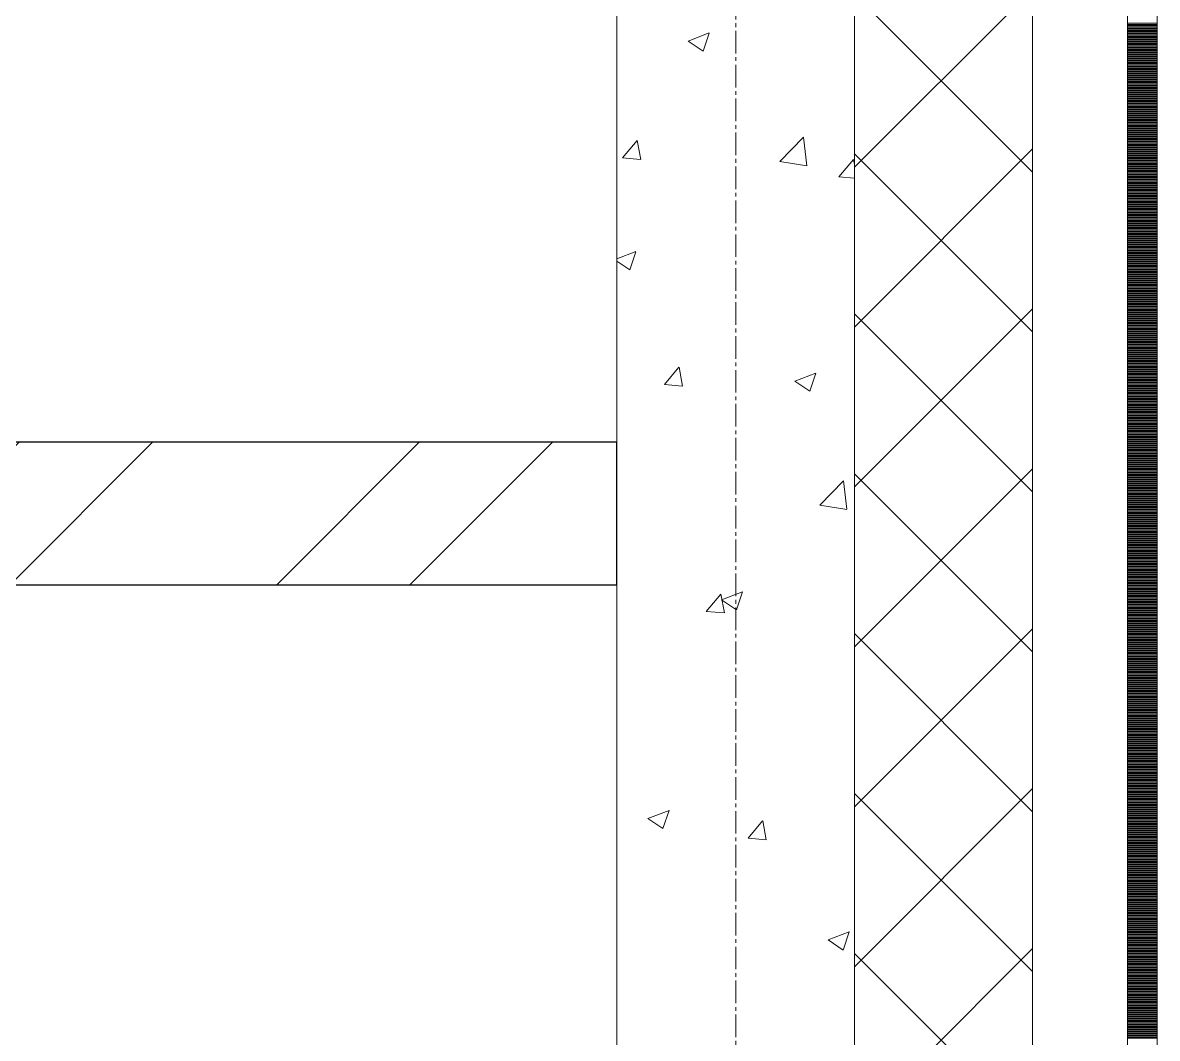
# Model space of a CAD drawing. Header units: millimetres. Extents: x -24360 to 609566, y -391049 to 148426.
# Drawn here: x 261045 to 262000, y -164822 to -163966 of the extents above; entities that cross this region are included whole.
import ezdxf

# ---------------------------------------------------------------- set-up
doc = ezdxf.new("R2010")
doc.units = ezdxf.units.MM
doc.linetypes.add('CENTER2', pattern=[28.575, 19.05, -3.175, 3.175, -3.175])
doc.layers.add('АР_Оси_РД_100', color=7, linetype='Continuous', lineweight=0, true_color=0x525252)
for name, color, linetype, lineweight in [('АР_Стены кирпич', 32, 'Continuous', 25), ('АР_Стены ПЕНОблок', 52, 'Continuous', 20), ('АР_Тонкая', 254, 'Continuous', 5), ('АР_Утеплитель', 31, 'Continuous', 0), ('АР_Штриховка', 8, 'Continuous', 0)]:
    doc.layers.add(name, color=color, linetype=linetype, lineweight=lineweight)

msp = doc.modelspace()

# ---------------------------------------------------------------- hatches: boundary and pattern name
at = {"layer": 'АР_Штриховка', "linetype": 'Continuous', "lineweight": 0, "true_color": 0x000000}
h = msp.add_hatch(dxfattribs=at)
h.set_pattern_fill('ANSI32', color=18, scale=25, angle=360, style=0)
h.set_pattern_definition([(45, (241545, -219850), (-168.3798, 168.3798), []), (45, (241657.25, -219850), (-168.3798, 168.3798), [])])
h.paths.add_polyline_path([(261545, -164440), (261545, -164320), (257765, -164320), (257725, -164410), (257765, -164440)], flags=0)
h.paths.add_polyline_path([(257645, -164440), (257725, -164410), (257765, -164320), (257035, -164320), (256955, -164350), (256915, -164440)], flags=0)
h.paths.add_polyline_path([(256915, -164440), (256955, -164350), (256915, -164320), (256315, -164320), (256235, -164350), (256195, -164440)], flags=0)
h.paths.add_polyline_path([(256195, -164440), (256235, -164350), (256195, -164320), (253945, -164320), (253945, -164440)], flags=0)

# ---------------------------------------------------------------- linework, layer by layer
at = {"layer": 'АР_Оси_РД_100', "linetype": 'CENTER2'}
for q in [(261645, -155721.321), (261645, -158150)]:
    msp.add_line((261645, -167650), q, dxfattribs=at)
at = {"layer": 'АР_Стены кирпич', "color": 18, "linetype": 'Continuous', "lineweight": 25, "true_color": 0x000000}
for p, q in [((261545, -164320), (257765, -164320)), ((261545, -164440), (261545, -164320)), ((257765, -164440), (261545, -164440))]:
    msp.add_line(p, q, dxfattribs=at)
at = {"layer": 'АР_Стены ПЕНОблок', "color": 18, "linetype": 'Continuous', "lineweight": 20, "true_color": 0x000000}
for p, q in [((261545, -158150), (261545, -168350)), ((261745, -168350), (261745, -158150))]:
    msp.add_line(p, q, dxfattribs=at)
at = {"layer": 'АР_Тонкая', "color": 18, "linetype": 'Continuous', "lineweight": 5, "true_color": 0x000000}
for p, q in [((261895, -158150), (261895, -168350)), ((261975, -168350), (261975, -158150)), ((261975, -158150), (261975, -168350)), ((262000, -168350), (262000, -158150))]:
    msp.add_line(p, q, dxfattribs=at)
at = {"layer": 'АР_Утеплитель', "color": 18, "linetype": 'Continuous', "lineweight": 0, "true_color": 0x000000}
for p, q in [((261745, -158150), (261745, -168350)), ((261895, -168350), (261895, -158150))]:
    msp.add_line(p, q, dxfattribs=at)
at = {"layer": 'АР_Штриховка', "color": 18, "linetype": 'Continuous', "lineweight": 0, "true_color": 0x000000}
for p, q in [((261745, -164088.186), (261895, -163938.186)), ((261895, -164092.329), (261745, -163942.329)), ((261975, -163967), (262000, -163967)), ((261975, -163968), (262000, -163968)), ((261975, -163969), (262000, -163969)), ((261975, -163970), (262000, -163970)), ((261604.944, -163982.006), (261622.728, -163975.179)), ((261617.562, -163990.574), (261622.713, -163975.225)), ((261975, -163971), (262000, -163971)), ((261975, -163972), (262000, -163972)), ((261975, -163973), (262000, -163973)), ((261975, -163974), (262000, -163974)), ((261975, -163975), (262000, -163975)), ((261975, -163976), (262000, -163976)), ((261975, -163977), (262000, -163977)), ((261975, -163978), (262000, -163978)), ((261975, -163979), (262000, -163979)), ((261604.923, -163982.051), (261617.558, -163990.573)), ((261975, -163980), (262000, -163980)), ((261975, -163981), (262000, -163981)), ((261975, -163982), (262000, -163982)), ((261975, -163983), (262000, -163983)), ((261975, -163984), (262000, -163984)), ((261975, -163985), (262000, -163985)), ((261975, -163986), (262000, -163986)), ((261975, -163987), (262000, -163987)), ((261975, -163988), (262000, -163988)), ((261975, -163989), (262000, -163989)), ((261975, -163990), (262000, -163990)), ((261975, -163991), (262000, -163991)), ((261975, -163992), (262000, -163992)), ((261975, -163993), (262000, -163993)), ((261975, -163994), (262000, -163994)), ((261975, -163995), (262000, -163995)), ((261975, -163996), (262000, -163996)), ((261975, -163997), (262000, -163997)), ((261975, -163998), (262000, -163998)), ((261975, -163999), (262000, -163999)), ((261975, -164000), (262000, -164000)), ((261975, -164001), (262000, -164001)), ((261975, -164002), (262000, -164002)), ((261975, -164003), (262000, -164003)), ((261975, -164004), (262000, -164004)), ((261975, -164005), (262000, -164005)), ((261975, -164006), (262000, -164006)), ((261975, -164007), (262000, -164007)), ((261975, -164008), (262000, -164008)), ((261975, -164009), (262000, -164009)), ((261975, -164010), (262000, -164010)), ((261975, -164011), (262000, -164011)), ((261975, -164012), (262000, -164012)), ((261975, -164013), (262000, -164013)), ((261975, -164014), (262000, -164014)), ((261975, -164015), (262000, -164015)), ((261975, -164016), (262000, -164016)), ((261975, -164017), (262000, -164017)), ((261975, -164018), (262000, -164018)), ((261975, -164019), (262000, -164019)), ((261975, -164020), (262000, -164020)), ((261975, -164021), (262000, -164021)), ((261975, -164022), (262000, -164022)), ((261975, -164023), (262000, -164023)), ((261975, -164024), (262000, -164024)), ((261975, -164025), (262000, -164025)), ((261975, -164026), (262000, -164026)), ((261975, -164027), (262000, -164027)), ((261975, -164028), (262000, -164028)), ((261975, -164029), (262000, -164029)), ((261975, -164030), (262000, -164030)), ((261975, -164031), (262000, -164031)), ((261975, -164032), (262000, -164032)), ((261975, -164033), (262000, -164033)), ((261975, -164034), (262000, -164034)), ((261975, -164035), (262000, -164035)), ((261975, -164036), (262000, -164036)), ((261975, -164037), (262000, -164037)), ((261975, -164038), (262000, -164038)), ((261975, -164039), (262000, -164039)), ((261975, -164040), (262000, -164040)), ((261975, -164041), (262000, -164041)), ((261975, -164042), (262000, -164042)), ((261975, -164043), (262000, -164043)), ((261975, -164044), (262000, -164044)), ((261975, -164045), (262000, -164045)), ((261975, -164046), (262000, -164046)), ((261975, -164047), (262000, -164047)), ((261975, -164048), (262000, -164048)), ((261975, -164049), (262000, -164049)), ((261975, -164050), (262000, -164050)), ((261975, -164051), (262000, -164051)), ((261975, -164052), (262000, -164052)), ((261975, -164053), (262000, -164053)), ((261975, -164054), (262000, -164054)), ((261975, -164055), (262000, -164055)), ((261975, -164056), (262000, -164056)), ((261682.198, -164083.463), (261701.982, -164062.844)), ((261704.81, -164086.964), (261702.003, -164062.842)), ((261975, -164057), (262000, -164057)), ((261975, -164058), (262000, -164058)), ((261975, -164059), (262000, -164059)), ((261975, -164060), (262000, -164060)), ((261975, -164061), (262000, -164061)), ((261975, -164062), (262000, -164062)), ((261975, -164063), (262000, -164063)), ((261975, -164064), (262000, -164064)), ((261975, -164065), (262000, -164065)), ((261549.722, -164080.311), (261561.967, -164065.718)), ((261564.98, -164081.626), (261562.043, -164065.705)), ((261745, -164222.89), (261895, -164072.89)), ((261975, -164066), (262000, -164066)), ((261975, -164067), (262000, -164067)), ((261975, -164068), (262000, -164068)), ((261975, -164069), (262000, -164069)), ((261975, -164070), (262000, -164070)), ((261975, -164071), (262000, -164071)), ((261975, -164072), (262000, -164072)), ((261975, -164073), (262000, -164073)), ((261975, -164074), (262000, -164074)), ((261975, -164075), (262000, -164075)), ((261549.722, -164080.312), (261564.904, -164081.64)), ((261682.214, -164083.497), (261704.804, -164087)), ((261731.907, -164096.25), (261744.152, -164081.657)), ((261745, -164085.832), (261744.227, -164081.644)), ((261895, -164227.033), (261745, -164077.033)), ((261975, -164076), (262000, -164076)), ((261975, -164077), (262000, -164077)), ((261975, -164078), (262000, -164078)), ((261975, -164079), (262000, -164079)), ((261975, -164080), (262000, -164080)), ((261975, -164081), (262000, -164081)), ((261975, -164082), (262000, -164082)), ((261975, -164083), (262000, -164083)), ((261975, -164084), (262000, -164084)), ((261975, -164085), (262000, -164085)), ((261975, -164086), (262000, -164086)), ((261975, -164087), (262000, -164087)), ((261975, -164088), (262000, -164088)), ((261975, -164089), (262000, -164089)), ((261975, -164090), (262000, -164090)), ((261975, -164091), (262000, -164091)), ((261975, -164092), (262000, -164092)), ((261975, -164093), (262000, -164093)), ((261975, -164094), (262000, -164094)), ((261731.907, -164096.251), (261745, -164097.397)), ((261975, -164095), (262000, -164095)), ((261975, -164096), (262000, -164096)), ((261975, -164097), (262000, -164097)), ((261975, -164098), (262000, -164098)), ((261975, -164099), (262000, -164099)), ((261975, -164100), (262000, -164100)), ((261975, -164101), (262000, -164101)), ((261975, -164102), (262000, -164102)), ((261975, -164103), (262000, -164103)), ((261975, -164104), (262000, -164104)), ((261975, -164105), (262000, -164105)), ((261975, -164106), (262000, -164106)), ((261975, -164107), (262000, -164107)), ((261975, -164108), (262000, -164108)), ((261975, -164109), (262000, -164109)), ((261975, -164110), (262000, -164110)), ((261975, -164111), (262000, -164111)), ((261975, -164112), (262000, -164112)), ((261975, -164113), (262000, -164113)), ((261975, -164114), (262000, -164114)), ((261975, -164115), (262000, -164115)), ((261975, -164116), (262000, -164116)), ((261975, -164117), (262000, -164117)), ((261975, -164118), (262000, -164118)), ((261975, -164119), (262000, -164119)), ((261975, -164120), (262000, -164120)), ((261975, -164121), (262000, -164121)), ((261975, -164122), (262000, -164122)), ((261975, -164123), (262000, -164123)), ((261975, -164124), (262000, -164124)), ((261975, -164125), (262000, -164125)), ((261975, -164126), (262000, -164126)), ((261975, -164127), (262000, -164127)), ((261975, -164128), (262000, -164128)), ((261975, -164129), (262000, -164129)), ((261975, -164130), (262000, -164130)), ((261975, -164131), (262000, -164131)), ((261975, -164132), (262000, -164132)), ((261975, -164133), (262000, -164133)), ((261975, -164134), (262000, -164134)), ((261975, -164135), (262000, -164135)), ((261975, -164136), (262000, -164136)), ((261975, -164137), (262000, -164137)), ((261975, -164138), (262000, -164138)), ((261975, -164139), (262000, -164139)), ((261975, -164140), (262000, -164140)), ((261975, -164141), (262000, -164141)), ((261975, -164142), (262000, -164142)), ((261975, -164143), (262000, -164143)), ((261975, -164144), (262000, -164144)), ((261975, -164145), (262000, -164145)), ((261975, -164146), (262000, -164146)), ((261975, -164147), (262000, -164147)), ((261975, -164148), (262000, -164148)), ((261975, -164149), (262000, -164149)), ((261975, -164150), (262000, -164150)), ((261975, -164151), (262000, -164151)), ((261545, -164165.481), (261560.926, -164159.367)), ((261555.76, -164174.762), (261560.91, -164159.413)), ((261975, -164152), (262000, -164152)), ((261975, -164153), (262000, -164153)), ((261975, -164154), (262000, -164154)), ((261975, -164155), (262000, -164155)), ((261975, -164156), (262000, -164156)), ((261975, -164157), (262000, -164157)), ((261975, -164158), (262000, -164158)), ((261975, -164159), (262000, -164159)), ((261975, -164160), (262000, -164160)), ((261975, -164161), (262000, -164161)), ((261545, -164167.506), (261555.756, -164174.761)), ((261975, -164162), (262000, -164162)), ((261975, -164163), (262000, -164163)), ((261975, -164164), (262000, -164164)), ((261975, -164165), (262000, -164165)), ((261975, -164166), (262000, -164166)), ((261975, -164167), (262000, -164167)), ((261975, -164168), (262000, -164168)), ((261975, -164169), (262000, -164169)), ((261975, -164170), (262000, -164170)), ((261975, -164171), (262000, -164171)), ((261975, -164172), (262000, -164172)), ((261975, -164173), (262000, -164173)), ((261975, -164174), (262000, -164174)), ((261975, -164175), (262000, -164175)), ((261975, -164176), (262000, -164176)), ((261975, -164177), (262000, -164177)), ((261975, -164178), (262000, -164178)), ((261975, -164179), (262000, -164179)), ((261975, -164180), (262000, -164180)), ((261975, -164181), (262000, -164181)), ((261975, -164182), (262000, -164182)), ((261975, -164183), (262000, -164183)), ((261975, -164184), (262000, -164184)), ((261975, -164185), (262000, -164185)), ((261975, -164186), (262000, -164186)), ((261975, -164187), (262000, -164187)), ((261975, -164188), (262000, -164188)), ((261975, -164189), (262000, -164189)), ((261975, -164190), (262000, -164190)), ((261975, -164191), (262000, -164191)), ((261975, -164192), (262000, -164192)), ((261975, -164193), (262000, -164193)), ((261975, -164194), (262000, -164194)), ((261975, -164195), (262000, -164195)), ((261975, -164196), (262000, -164196)), ((261975, -164197), (262000, -164197)), ((261975, -164198), (262000, -164198)), ((261975, -164199), (262000, -164199)), ((261745, -164357.593), (261895, -164207.593)), ((261975, -164200), (262000, -164200)), ((261975, -164201), (262000, -164201)), ((261975, -164202), (262000, -164202)), ((261975, -164203), (262000, -164203)), ((261975, -164204), (262000, -164204)), ((261975, -164205), (262000, -164205)), ((261975, -164206), (262000, -164206)), ((261975, -164207), (262000, -164207)), ((261975, -164208), (262000, -164208)), ((261895, -164361.737), (261745, -164211.737)), ((261975, -164209), (262000, -164209)), ((261975, -164210), (262000, -164210)), ((261975, -164211), (262000, -164211)), ((261975, -164212), (262000, -164212)), ((261975, -164213), (262000, -164213)), ((261975, -164214), (262000, -164214)), ((261975, -164215), (262000, -164215)), ((261975, -164216), (262000, -164216)), ((261975, -164217), (262000, -164217)), ((261975, -164218), (262000, -164218)), ((261975, -164219), (262000, -164219)), ((261975, -164220), (262000, -164220)), ((261975, -164221), (262000, -164221)), ((261975, -164222), (262000, -164222)), ((261975, -164223), (262000, -164223)), ((261975, -164224), (262000, -164224)), ((261975, -164225), (262000, -164225)), ((261975, -164226), (262000, -164226)), ((261975, -164227), (262000, -164227)), ((261975, -164228), (262000, -164228)), ((261975, -164229), (262000, -164229)), ((261975, -164230), (262000, -164230)), ((261975, -164231), (262000, -164231)), ((261975, -164232), (262000, -164232)), ((261975, -164233), (262000, -164233)), ((261975, -164234), (262000, -164234)), ((261975, -164235), (262000, -164235)), ((261975, -164236), (262000, -164236)), ((261975, -164237), (262000, -164237)), ((261975, -164238), (262000, -164238)), ((261975, -164239), (262000, -164239)), ((261975, -164240), (262000, -164240)), ((261975, -164241), (262000, -164241)), ((261975, -164242), (262000, -164242)), ((261975, -164243), (262000, -164243)), ((261975, -164244), (262000, -164244)), ((261975, -164245), (262000, -164245)), ((261975, -164246), (262000, -164246)), ((261975, -164247), (262000, -164247)), ((261975, -164248), (262000, -164248)), ((261975, -164249), (262000, -164249)), ((261975, -164250), (262000, -164250)), ((261975, -164251), (262000, -164251)), ((261975, -164252), (262000, -164252)), ((261975, -164253), (262000, -164253)), ((261975, -164254), (262000, -164254)), ((261975, -164255), (262000, -164255)), ((261975, -164256), (262000, -164256)), ((261584.966, -164271.368), (261597.211, -164256.774)), ((261600.223, -164272.683), (261597.286, -164256.762)), ((261694.756, -164268.459), (261712.541, -164261.632)), ((261707.375, -164277.027), (261712.525, -164261.678)), ((261975, -164257), (262000, -164257)), ((261975, -164258), (262000, -164258)), ((261975, -164259), (262000, -164259)), ((261975, -164260), (262000, -164260)), ((261975, -164261), (262000, -164261)), ((261975, -164262), (262000, -164262)), ((261975, -164263), (262000, -164263)), ((261975, -164264), (262000, -164264)), ((261975, -164265), (262000, -164265)), ((261975, -164266), (262000, -164266)), ((261584.965, -164271.369), (261600.147, -164272.697)), ((261694.736, -164268.504), (261707.37, -164277.026)), ((261975, -164267), (262000, -164267)), ((261975, -164268), (262000, -164268)), ((261975, -164269), (262000, -164269)), ((261975, -164270), (262000, -164270)), ((261975, -164271), (262000, -164271)), ((261975, -164272), (262000, -164272)), ((261975, -164273), (262000, -164273)), ((261975, -164274), (262000, -164274)), ((261975, -164275), (262000, -164275)), ((261975, -164276), (262000, -164276)), ((261975, -164277), (262000, -164277)), ((261975, -164278), (262000, -164278)), ((261975, -164279), (262000, -164279)), ((261975, -164280), (262000, -164280)), ((261975, -164281), (262000, -164281)), ((261975, -164282), (262000, -164282)), ((261975, -164283), (262000, -164283)), ((261975, -164284), (262000, -164284)), ((261975, -164285), (262000, -164285)), ((261975, -164286), (262000, -164286)), ((261975, -164287), (262000, -164287)), ((261975, -164288), (262000, -164288)), ((261975, -164289), (262000, -164289)), ((261975, -164290), (262000, -164290)), ((261975, -164291), (262000, -164291)), ((261975, -164292), (262000, -164292)), ((261975, -164293), (262000, -164293)), ((261975, -164294), (262000, -164294)), ((261975, -164295), (262000, -164295)), ((261975, -164296), (262000, -164296)), ((261975, -164297), (262000, -164297)), ((261975, -164298), (262000, -164298)), ((261975, -164299), (262000, -164299)), ((261975, -164300), (262000, -164300)), ((261975, -164301), (262000, -164301)), ((261975, -164302), (262000, -164302)), ((261975, -164303), (262000, -164303)), ((261975, -164304), (262000, -164304)), ((261975, -164305), (262000, -164305)), ((261975, -164306), (262000, -164306)), ((261975, -164307), (262000, -164307)), ((261975, -164308), (262000, -164308)), ((261975, -164309), (262000, -164309)), ((261975, -164310), (262000, -164310)), ((261975, -164311), (262000, -164311)), ((261975, -164312), (262000, -164312)), ((261975, -164313), (262000, -164313)), ((261975, -164314), (262000, -164314)), ((261975, -164315), (262000, -164315)), ((261975, -164316), (262000, -164316)), ((261975, -164317), (262000, -164317)), ((261975, -164318), (262000, -164318)), ((261975, -164319), (262000, -164319)), ((261975, -164320), (262000, -164320)), ((261975, -164321), (262000, -164321)), ((261975, -164322), (262000, -164322)), ((261975, -164323), (262000, -164323)), ((261975, -164324), (262000, -164324)), ((261975, -164325), (262000, -164325)), ((261975, -164326), (262000, -164326)), ((261975, -164327), (262000, -164327)), ((261975, -164328), (262000, -164328)), ((261975, -164329), (262000, -164329)), ((261975, -164330), (262000, -164330)), ((261975, -164331), (262000, -164331)), ((261975, -164332), (262000, -164332)), ((261975, -164333), (262000, -164333)), ((261745, -164492.297), (261895, -164342.297)), ((261975, -164334), (262000, -164334)), ((261975, -164335), (262000, -164335)), ((261975, -164336), (262000, -164336)), ((261975, -164337), (262000, -164337)), ((261975, -164338), (262000, -164338)), ((261975, -164339), (262000, -164339)), ((261975, -164340), (262000, -164340)), ((261975, -164341), (262000, -164341)), ((261975, -164342), (262000, -164342)), ((261895, -164496.441), (261745, -164346.441)), ((261975, -164343), (262000, -164343)), ((261975, -164344), (262000, -164344)), ((261975, -164345), (262000, -164345)), ((261975, -164346), (262000, -164346)), ((261975, -164347), (262000, -164347)), ((261975, -164348), (262000, -164348)), ((261975, -164349), (262000, -164349)), ((261975, -164350), (262000, -164350)), ((261975, -164351), (262000, -164351)), ((261975, -164352), (262000, -164352)), ((261715.873, -164372.931), (261735.657, -164352.313)), ((261738.484, -164376.433), (261735.678, -164352.31)), ((261975, -164353), (262000, -164353)), ((261975, -164354), (262000, -164354)), ((261975, -164355), (262000, -164355)), ((261975, -164356), (262000, -164356)), ((261975, -164357), (262000, -164357)), ((261975, -164358), (262000, -164358)), ((261975, -164359), (262000, -164359)), ((261975, -164360), (262000, -164360)), ((261975, -164361), (262000, -164361)), ((261975, -164362), (262000, -164362)), ((261975, -164363), (262000, -164363)), ((261975, -164364), (262000, -164364)), ((261975, -164365), (262000, -164365)), ((261975, -164366), (262000, -164366)), ((261975, -164367), (262000, -164367)), ((261975, -164368), (262000, -164368)), ((261975, -164369), (262000, -164369)), ((261975, -164370), (262000, -164370)), ((261975, -164371), (262000, -164371)), ((261715.889, -164372.965), (261738.479, -164376.468)), ((261975, -164372), (262000, -164372)), ((261975, -164373), (262000, -164373)), ((261975, -164374), (262000, -164374)), ((261975, -164375), (262000, -164375)), ((261975, -164376), (262000, -164376)), ((261975, -164377), (262000, -164377)), ((261975, -164378), (262000, -164378)), ((261975, -164379), (262000, -164379)), ((261975, -164380), (262000, -164380)), ((261975, -164381), (262000, -164381)), ((261975, -164382), (262000, -164382)), ((261975, -164383), (262000, -164383)), ((261975, -164384), (262000, -164384)), ((261975, -164385), (262000, -164385)), ((261975, -164386), (262000, -164386)), ((261975, -164387), (262000, -164387)), ((261975, -164388), (262000, -164388)), ((261975, -164389), (262000, -164389)), ((261975, -164390), (262000, -164390)), ((261975, -164391), (262000, -164391)), ((261975, -164392), (262000, -164392)), ((261975, -164393), (262000, -164393)), ((261975, -164394), (262000, -164394)), ((261975, -164395), (262000, -164395)), ((261975, -164396), (262000, -164396)), ((261975, -164397), (262000, -164397)), ((261975, -164398), (262000, -164398)), ((261975, -164399), (262000, -164399)), ((261975, -164400), (262000, -164400)), ((261975, -164401), (262000, -164401)), ((261975, -164402), (262000, -164402)), ((261975, -164403), (262000, -164403)), ((261975, -164404), (262000, -164404)), ((261975, -164405), (262000, -164405)), ((261975, -164406), (262000, -164406)), ((261975, -164407), (262000, -164407)), ((261975, -164408), (262000, -164408)), ((261975, -164409), (262000, -164409)), ((261975, -164410), (262000, -164410)), ((261975, -164411), (262000, -164411)), ((261975, -164412), (262000, -164412)), ((261975, -164413), (262000, -164413)), ((261975, -164414), (262000, -164414)), ((261975, -164415), (262000, -164415)), ((261975, -164416), (262000, -164416)), ((261975, -164417), (262000, -164417)), ((261975, -164418), (262000, -164418)), ((261975, -164419), (262000, -164419)), ((261975, -164420), (262000, -164420)), ((261975, -164421), (262000, -164421)), ((261975, -164422), (262000, -164422)), ((261975, -164423), (262000, -164423)), ((261975, -164424), (262000, -164424)), ((261975, -164425), (262000, -164425)), ((261975, -164426), (262000, -164426)), ((261975, -164427), (262000, -164427)), ((261975, -164428), (262000, -164428)), ((261975, -164429), (262000, -164429)), ((261975, -164430), (262000, -164430)), ((261975, -164431), (262000, -164431)), ((261975, -164432), (262000, -164432)), ((261975, -164433), (262000, -164433)), ((261975, -164434), (262000, -164434)), ((261975, -164435), (262000, -164435)), ((261975, -164436), (262000, -164436)), ((261975, -164437), (262000, -164437)), ((261975, -164438), (262000, -164438)), ((261632.954, -164452.648), (261650.739, -164445.821)), ((261645.573, -164461.215), (261650.723, -164445.866)), ((261975, -164439), (262000, -164439)), ((261975, -164440), (262000, -164440)), ((261975, -164441), (262000, -164441)), ((261975, -164442), (262000, -164442)), ((261975, -164443), (262000, -164443)), ((261975, -164444), (262000, -164444)), ((261975, -164445), (262000, -164445)), ((261975, -164446), (262000, -164446)), ((261975, -164447), (262000, -164447)), ((261620.209, -164462.424), (261632.454, -164447.831)), ((261635.466, -164463.74), (261632.529, -164447.819)), ((261632.934, -164452.692), (261645.568, -164461.214)), ((261975, -164448), (262000, -164448)), ((261975, -164449), (262000, -164449)), ((261975, -164450), (262000, -164450)), ((261975, -164451), (262000, -164451)), ((261975, -164452), (262000, -164452)), ((261975, -164453), (262000, -164453)), ((261975, -164454), (262000, -164454)), ((261975, -164455), (262000, -164455)), ((261975, -164456), (262000, -164456)), ((261975, -164457), (262000, -164457)), ((261620.209, -164462.426), (261635.391, -164463.754)), ((261975, -164458), (262000, -164458)), ((261975, -164459), (262000, -164459)), ((261975, -164460), (262000, -164460)), ((261975, -164461), (262000, -164461)), ((261975, -164462), (262000, -164462)), ((261975, -164463), (262000, -164463)), ((261975, -164464), (262000, -164464)), ((261975, -164465), (262000, -164465)), ((261975, -164466), (262000, -164466)), ((261975, -164467), (262000, -164467)), ((261975, -164468), (262000, -164468)), ((261975, -164469), (262000, -164469)), ((261975, -164470), (262000, -164470)), ((261975, -164471), (262000, -164471)), ((261975, -164472), (262000, -164472)), ((261975, -164473), (262000, -164473)), ((261975, -164474), (262000, -164474)), ((261975, -164475), (262000, -164475)), ((261975, -164476), (262000, -164476)), ((261745, -164627.001), (261895, -164477.001)), ((261895, -164631.145), (261745, -164481.145)), ((261975, -164477), (262000, -164477)), ((261975, -164478), (262000, -164478)), ((261975, -164479), (262000, -164479)), ((261975, -164480), (262000, -164480)), ((261975, -164481), (262000, -164481)), ((261975, -164482), (262000, -164482)), ((261975, -164483), (262000, -164483)), ((261975, -164484), (262000, -164484)), ((261975, -164485), (262000, -164485)), ((261975, -164486), (262000, -164486)), ((261975, -164487), (262000, -164487)), ((261975, -164488), (262000, -164488)), ((261975, -164489), (262000, -164489)), ((261975, -164490), (262000, -164490)), ((261975, -164491), (262000, -164491)), ((261975, -164492), (262000, -164492)), ((261975, -164493), (262000, -164493)), ((261975, -164494), (262000, -164494)), ((261975, -164495), (262000, -164495)), ((261975, -164496), (262000, -164496)), ((261975, -164497), (262000, -164497)), ((261975, -164498), (262000, -164498)), ((261975, -164499), (262000, -164499)), ((261975, -164500), (262000, -164500)), ((261975, -164501), (262000, -164501)), ((261975, -164502), (262000, -164502)), ((261975, -164503), (262000, -164503)), ((261975, -164504), (262000, -164504)), ((261975, -164505), (262000, -164505)), ((261975, -164506), (262000, -164506)), ((261975, -164507), (262000, -164507)), ((261975, -164508), (262000, -164508)), ((261975, -164509), (262000, -164509)), ((261975, -164510), (262000, -164510)), ((261975, -164511), (262000, -164511)), ((261975, -164512), (262000, -164512)), ((261975, -164513), (262000, -164513)), ((261975, -164514), (262000, -164514)), ((261975, -164515), (262000, -164515)), ((261975, -164516), (262000, -164516)), ((261975, -164517), (262000, -164517)), ((261975, -164518), (262000, -164518)), ((261975, -164519), (262000, -164519)), ((261975, -164520), (262000, -164520)), ((261975, -164521), (262000, -164521)), ((261975, -164522), (262000, -164522)), ((261975, -164523), (262000, -164523)), ((261975, -164524), (262000, -164524)), ((261975, -164525), (262000, -164525)), ((261975, -164526), (262000, -164526)), ((261975, -164527), (262000, -164527)), ((261975, -164528), (262000, -164528)), ((261975, -164529), (262000, -164529)), ((261975, -164530), (262000, -164530)), ((261975, -164531), (262000, -164531)), ((261975, -164532), (262000, -164532)), ((261975, -164533), (262000, -164533)), ((261975, -164534), (262000, -164534)), ((261975, -164535), (262000, -164535)), ((261975, -164536), (262000, -164536)), ((261975, -164537), (262000, -164537)), ((261975, -164538), (262000, -164538)), ((261975, -164539), (262000, -164539)), ((261975, -164540), (262000, -164540)), ((261975, -164541), (262000, -164541)), ((261975, -164542), (262000, -164542)), ((261975, -164543), (262000, -164543)), ((261975, -164544), (262000, -164544)), ((261975, -164545), (262000, -164545)), ((261975, -164546), (262000, -164546)), ((261975, -164547), (262000, -164547)), ((261975, -164548), (262000, -164548)), ((261975, -164549), (262000, -164549)), ((261975, -164550), (262000, -164550)), ((261975, -164551), (262000, -164551)), ((261975, -164552), (262000, -164552)), ((261975, -164553), (262000, -164553)), ((261975, -164554), (262000, -164554)), ((261975, -164555), (262000, -164555)), ((261975, -164556), (262000, -164556)), ((261975, -164557), (262000, -164557)), ((261975, -164558), (262000, -164558)), ((261975, -164559), (262000, -164559)), ((261975, -164560), (262000, -164560)), ((261975, -164561), (262000, -164561)), ((261975, -164562), (262000, -164562)), ((261975, -164563), (262000, -164563)), ((261975, -164564), (262000, -164564)), ((261975, -164565), (262000, -164565)), ((261975, -164566), (262000, -164566)), ((261975, -164567), (262000, -164567)), ((261975, -164568), (262000, -164568)), ((261975, -164569), (262000, -164569)), ((261975, -164570), (262000, -164570)), ((261975, -164571), (262000, -164571)), ((261975, -164572), (262000, -164572)), ((261975, -164573), (262000, -164573)), ((261975, -164574), (262000, -164574)), ((261975, -164575), (262000, -164575)), ((261975, -164576), (262000, -164576)), ((261975, -164577), (262000, -164577)), ((261975, -164578), (262000, -164578)), ((261975, -164579), (262000, -164579)), ((261975, -164580), (262000, -164580)), ((261975, -164581), (262000, -164581)), ((261975, -164582), (262000, -164582)), ((261975, -164583), (262000, -164583)), ((261975, -164584), (262000, -164584)), ((261975, -164585), (262000, -164585)), ((261975, -164586), (262000, -164586)), ((261975, -164587), (262000, -164587)), ((261975, -164588), (262000, -164588)), ((261975, -164589), (262000, -164589)), ((261975, -164590), (262000, -164590)), ((261975, -164591), (262000, -164591)), ((261975, -164592), (262000, -164592)), ((261975, -164593), (262000, -164593)), ((261975, -164594), (262000, -164594)), ((261975, -164595), (262000, -164595)), ((261975, -164596), (262000, -164596)), ((261975, -164597), (262000, -164597)), ((261975, -164598), (262000, -164598)), ((261975, -164599), (262000, -164599)), ((261975, -164600), (262000, -164600)), ((261975, -164601), (262000, -164601)), ((261975, -164602), (262000, -164602)), ((261975, -164603), (262000, -164603)), ((261975, -164604), (262000, -164604)), ((261975, -164605), (262000, -164605)), ((261975, -164606), (262000, -164606)), ((261975, -164607), (262000, -164607)), ((261975, -164608), (262000, -164608)), ((261975, -164609), (262000, -164609)), ((261975, -164610), (262000, -164610)), ((261745, -164761.705), (261895, -164611.705)), ((261895, -164765.849), (261745, -164615.849)), ((261975, -164611), (262000, -164611)), ((261975, -164612), (262000, -164612)), ((261975, -164613), (262000, -164613)), ((261975, -164614), (262000, -164614)), ((261975, -164615), (262000, -164615)), ((261975, -164616), (262000, -164616)), ((261975, -164617), (262000, -164617)), ((261975, -164618), (262000, -164618)), ((261975, -164619), (262000, -164619)), ((261975, -164620), (262000, -164620)), ((261975, -164621), (262000, -164621)), ((261975, -164622), (262000, -164622)), ((261975, -164623), (262000, -164623)), ((261975, -164624), (262000, -164624)), ((261975, -164625), (262000, -164625)), ((261975, -164626), (262000, -164626)), ((261975, -164627), (262000, -164627)), ((261975, -164628), (262000, -164628)), ((261975, -164629), (262000, -164629)), ((261571.132, -164636.88), (261583.766, -164645.402)), ((261571.152, -164636.836), (261588.936, -164630.009)), ((261583.771, -164645.403), (261588.921, -164630.054)), ((261975, -164630), (262000, -164630)), ((261975, -164631), (262000, -164631)), ((261975, -164632), (262000, -164632)), ((261975, -164633), (262000, -164633)), ((261975, -164634), (262000, -164634)), ((261975, -164635), (262000, -164635)), ((261975, -164636), (262000, -164636)), ((261975, -164637), (262000, -164637)), ((261975, -164638), (262000, -164638)), ((261655.452, -164653.481), (261667.697, -164638.888)), ((261670.709, -164654.797), (261667.772, -164638.876)), ((261975, -164639), (262000, -164639)), ((261975, -164640), (262000, -164640)), ((261975, -164641), (262000, -164641)), ((261975, -164642), (262000, -164642)), ((261975, -164643), (262000, -164643)), ((261975, -164644), (262000, -164644)), ((261975, -164645), (262000, -164645)), ((261975, -164646), (262000, -164646)), ((261975, -164647), (262000, -164647)), ((261975, -164648), (262000, -164648)), ((261655.452, -164653.483), (261670.634, -164654.811)), ((261975, -164649), (262000, -164649)), ((261975, -164650), (262000, -164650)), ((261975, -164651), (262000, -164651)), ((261975, -164652), (262000, -164652)), ((261975, -164653), (262000, -164653)), ((261975, -164654), (262000, -164654)), ((261975, -164655), (262000, -164655)), ((261975, -164656), (262000, -164656)), ((261975, -164657), (262000, -164657)), ((261975, -164658), (262000, -164658)), ((261975, -164659), (262000, -164659)), ((261975, -164660), (262000, -164660)), ((261975, -164661), (262000, -164661)), ((261975, -164662), (262000, -164662)), ((261975, -164663), (262000, -164663)), ((261975, -164664), (262000, -164664)), ((261975, -164665), (262000, -164665)), ((261975, -164666), (262000, -164666)), ((261975, -164667), (262000, -164667)), ((261975, -164668), (262000, -164668)), ((261975, -164669), (262000, -164669)), ((261975, -164670), (262000, -164670)), ((261975, -164671), (262000, -164671)), ((261975, -164672), (262000, -164672)), ((261975, -164673), (262000, -164673)), ((261975, -164674), (262000, -164674)), ((261975, -164675), (262000, -164675)), ((261975, -164676), (262000, -164676)), ((261975, -164677), (262000, -164677)), ((261975, -164678), (262000, -164678)), ((261975, -164679), (262000, -164679)), ((261975, -164680), (262000, -164680)), ((261975, -164681), (262000, -164681)), ((261975, -164682), (262000, -164682)), ((261975, -164683), (262000, -164683)), ((261975, -164684), (262000, -164684)), ((261975, -164685), (262000, -164685)), ((261975, -164686), (262000, -164686)), ((261975, -164687), (262000, -164687)), ((261975, -164688), (262000, -164688)), ((261975, -164689), (262000, -164689)), ((261975, -164690), (262000, -164690)), ((261975, -164691), (262000, -164691)), ((261975, -164692), (262000, -164692)), ((261975, -164693), (262000, -164693)), ((261975, -164694), (262000, -164694)), ((261975, -164695), (262000, -164695)), ((261975, -164696), (262000, -164696)), ((261975, -164697), (262000, -164697)), ((261975, -164698), (262000, -164698)), ((261975, -164699), (262000, -164699)), ((261975, -164700), (262000, -164700)), ((261975, -164701), (262000, -164701)), ((261975, -164702), (262000, -164702)), ((261975, -164703), (262000, -164703)), ((261975, -164704), (262000, -164704)), ((261975, -164705), (262000, -164705)), ((261975, -164706), (262000, -164706)), ((261975, -164707), (262000, -164707)), ((261975, -164708), (262000, -164708)), ((261975, -164709), (262000, -164709)), ((261975, -164710), (262000, -164710)), ((261975, -164711), (262000, -164711)), ((261975, -164712), (262000, -164712)), ((261975, -164713), (262000, -164713)), ((261975, -164714), (262000, -164714)), ((261975, -164715), (262000, -164715)), ((261975, -164716), (262000, -164716)), ((261975, -164717), (262000, -164717)), ((261975, -164718), (262000, -164718)), ((261975, -164719), (262000, -164719)), ((261975, -164720), (262000, -164720)), ((261975, -164721), (262000, -164721)), ((261975, -164722), (262000, -164722)), ((261975, -164723), (262000, -164723)), ((261975, -164724), (262000, -164724)), ((261722.766, -164739.101), (261740.551, -164732.274)), ((261735.385, -164747.669), (261740.535, -164732.32)), ((261975, -164725), (262000, -164725)), ((261975, -164726), (262000, -164726)), ((261975, -164727), (262000, -164727)), ((261975, -164728), (262000, -164728)), ((261975, -164729), (262000, -164729)), ((261975, -164730), (262000, -164730)), ((261975, -164731), (262000, -164731)), ((261975, -164732), (262000, -164732)), ((261975, -164733), (262000, -164733)), ((261975, -164734), (262000, -164734)), ((261722.746, -164739.145), (261735.381, -164747.667)), ((261975, -164735), (262000, -164735)), ((261975, -164736), (262000, -164736)), ((261975, -164737), (262000, -164737)), ((261975, -164738), (262000, -164738)), ((261975, -164739), (262000, -164739)), ((261975, -164740), (262000, -164740)), ((261975, -164741), (262000, -164741)), ((261975, -164742), (262000, -164742)), ((261975, -164743), (262000, -164743)), ((261745, -164896.409), (261895, -164746.409)), ((261895, -164900.552), (261745, -164750.552)), ((261975, -164744), (262000, -164744)), ((261975, -164745), (262000, -164745)), ((261975, -164746), (262000, -164746)), ((261975, -164747), (262000, -164747)), ((261975, -164748), (262000, -164748)), ((261975, -164749), (262000, -164749)), ((261975, -164750), (262000, -164750)), ((261975, -164751), (262000, -164751)), ((261975, -164752), (262000, -164752)), ((261975, -164753), (262000, -164753)), ((261975, -164754), (262000, -164754)), ((261975, -164755), (262000, -164755)), ((261975, -164756), (262000, -164756)), ((261975, -164757), (262000, -164757)), ((261975, -164758), (262000, -164758)), ((261975, -164759), (262000, -164759)), ((261975, -164760), (262000, -164760)), ((261975, -164761), (262000, -164761)), ((261975, -164762), (262000, -164762)), ((261975, -164763), (262000, -164763)), ((261975, -164764), (262000, -164764)), ((261975, -164765), (262000, -164765)), ((261975, -164766), (262000, -164766)), ((261975, -164767), (262000, -164767)), ((261975, -164768), (262000, -164768)), ((261975, -164769), (262000, -164769)), ((261975, -164770), (262000, -164770)), ((261975, -164771), (262000, -164771)), ((261975, -164772), (262000, -164772)), ((261975, -164773), (262000, -164773)), ((261975, -164774), (262000, -164774)), ((261975, -164775), (262000, -164775)), ((261975, -164776), (262000, -164776)), ((261975, -164777), (262000, -164777)), ((261975, -164778), (262000, -164778)), ((261975, -164779), (262000, -164779)), ((261975, -164780), (262000, -164780)), ((261975, -164781), (262000, -164781)), ((261975, -164782), (262000, -164782)), ((261975, -164783), (262000, -164783)), ((261975, -164784), (262000, -164784)), ((261975, -164785), (262000, -164785)), ((261975, -164786), (262000, -164786)), ((261975, -164787), (262000, -164787)), ((261975, -164788), (262000, -164788)), ((261975, -164789), (262000, -164789)), ((261975, -164790), (262000, -164790)), ((261975, -164791), (262000, -164791)), ((261975, -164792), (262000, -164792)), ((261975, -164793), (262000, -164793)), ((261975, -164794), (262000, -164794)), ((261975, -164795), (262000, -164795)), ((261975, -164796), (262000, -164796)), ((261975, -164797), (262000, -164797)), ((261975, -164798), (262000, -164798)), ((261975, -164799), (262000, -164799)), ((261975, -164800), (262000, -164800)), ((261975, -164801), (262000, -164801)), ((261975, -164802), (262000, -164802)), ((261975, -164803), (262000, -164803)), ((261975, -164804), (262000, -164804)), ((261975, -164805), (262000, -164805)), ((261975, -164806), (262000, -164806)), ((261975, -164807), (262000, -164807)), ((261975, -164808), (262000, -164808)), ((261975, -164809), (262000, -164809)), ((261975, -164810), (262000, -164810)), ((261975, -164811), (262000, -164811)), ((261975, -164812), (262000, -164812)), ((261975, -164813), (262000, -164813)), ((261975, -164814), (262000, -164814)), ((261975, -164815), (262000, -164815)), ((261975, -164816), (262000, -164816)), ((261975, -164817), (262000, -164817)), ((261975, -164818), (262000, -164818)), ((261975, -164819), (262000, -164819)), ((261975, -164820), (262000, -164820)), ((261975, -164821), (262000, -164821)), ((261975, -164822), (262000, -164822))]:
    msp.add_line(p, q, dxfattribs=at)

doc.saveas('drawing.dxf')
